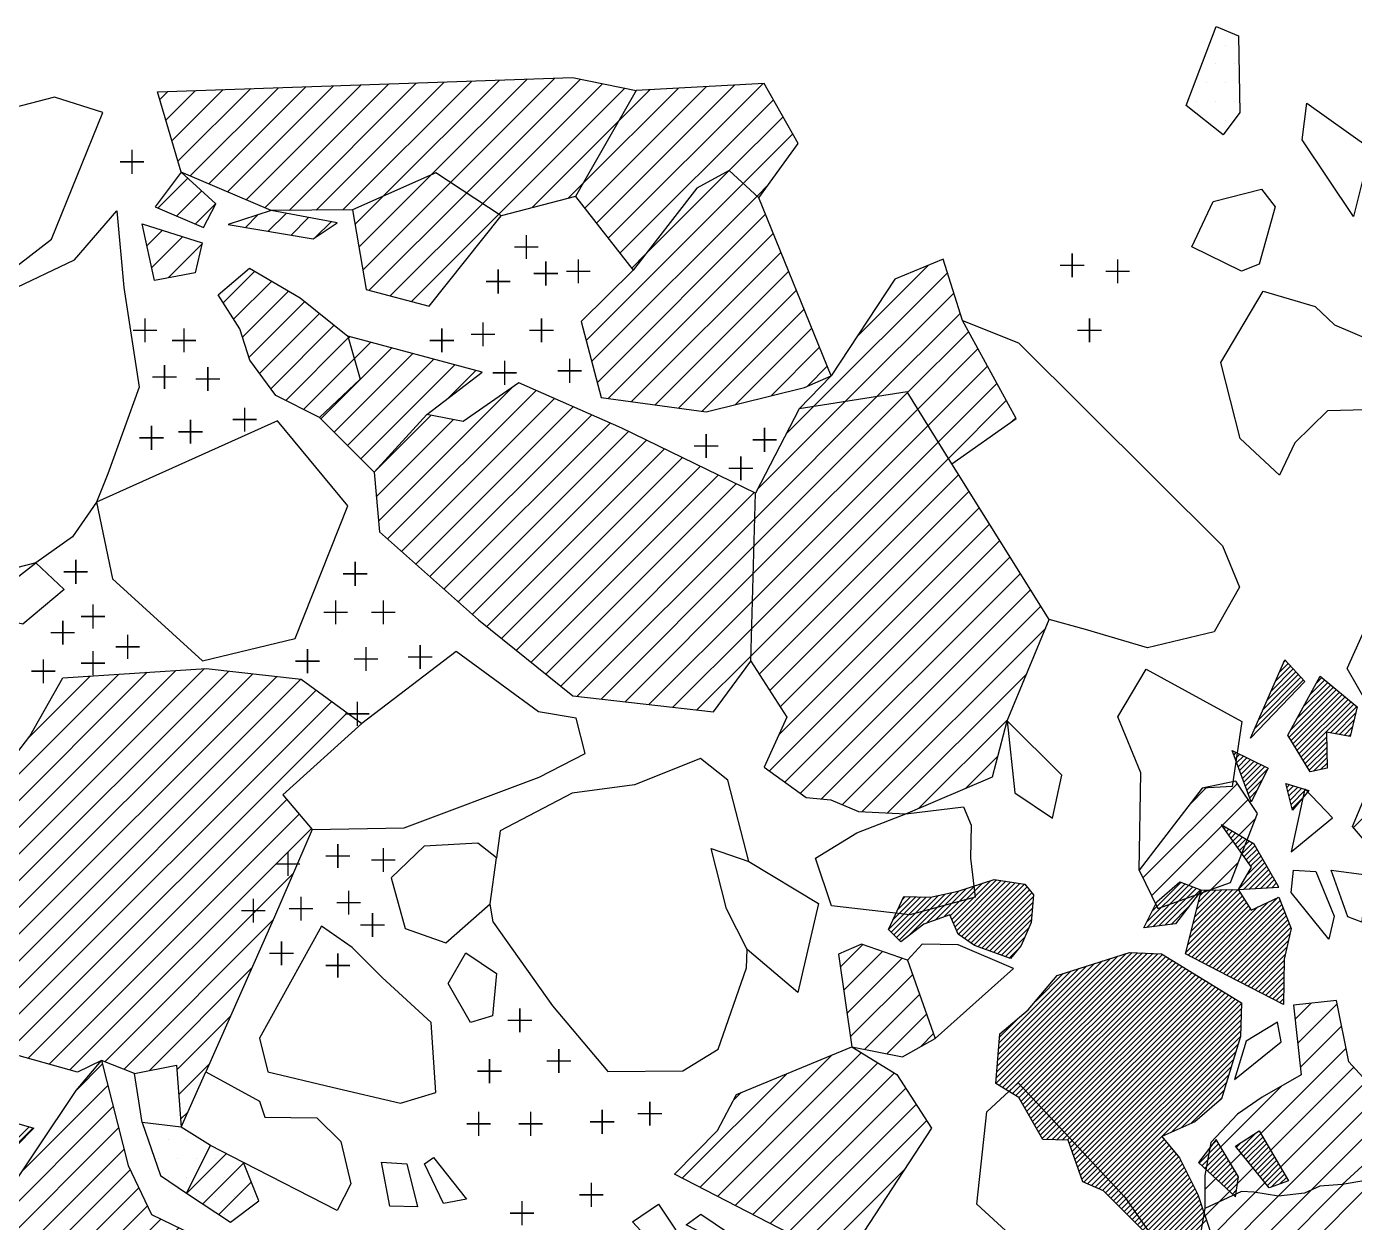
# Model space of a CAD drawing. Header units: metres. Extents: x -4.18 to -1.99, y -19.3 to -15.58.
# Drawn here: x -3.337 to -2.458, y -16.368 to -15.575 of the extents above; entities that cross this region are included whole.
import ezdxf

# ---------------------------------------------------------------- set-up
doc = ezdxf.new("R2010")
doc.units = ezdxf.units.M
doc.header["$LTSCALE"] = 25
doc.header["$MEASUREMENT"] = 0
doc.layers.get('0').update_dxf_attribs({"linetype": 'CONTINUOUS'})
for name, color, linetype in [('FEUER', 1, 'CONTINUOUS'), ('KNOCHEN', 2, 'CONTINUOUS'), ('KNOCHENSCHRAFF', 2, 'CONTINUOUS'), ('STEINE', 4, 'CONTINUOUS'), ('STEINESCHRAFF', 4, 'CONTINUOUS')]:
    doc.layers.add(name, color=color, linetype=linetype)

# ---------------------------------------------------------------- blocks, each defined once
blk = doc.blocks.new('*X1')
at = {"color": 0}
for p, q in [((-250.473, -1599.633), (-250.373, -1599.532)), ((-251.864, -1602.791), (-249.521, -1600.448)), ((-251.585, -1602.159), (-249.691, -1600.265)), ((-251.307, -1601.528), (-249.862, -1600.082)), ((-251.029, -1600.896), (-250.032, -1599.899)), ((-250.751, -1600.264), (-250.202, -1599.716)), ((-252.42, -1604.054), (-249.18, -1600.815)), ((-252.142, -1603.423), (-249.351, -1600.632)), ((-250.016, -1604.125), (-247.185, -1601.295)), ((-249.593, -1603.349), (-247.378, -1601.134)), ((-249.171, -1602.573), (-247.571, -1600.974)), ((-248.748, -1601.797), (-247.764, -1600.813)), ((-248.325, -1601.021), (-247.957, -1600.653)), ((-250.13, -1604.593), (-246.993, -1601.456)), ((-249.997, -1604.813), (-246.8, -1601.616)), ((-249.863, -1605.033), (-246.607, -1601.777)), ((-249.73, -1605.254), (-246.414, -1601.937)), ((-249.597, -1605.474), (-246.221, -1602.098)), ((-249.463, -1605.694), (-246.028, -1602.258)), ((-249.33, -1605.914), (-245.835, -1602.419)), ((-247.382, -1604.32), (-245.642, -1602.58)), ((-247.085, -1604.377), (-245.733, -1603.024)), ((-246.789, -1604.434), (-245.839, -1603.484)), ((-246.493, -1604.491), (-245.944, -1603.943)), ((-249.197, -1606.135), (-247.656, -1604.594)), ((-246.196, -1604.548), (-246.05, -1604.402)), ((-253.897, -1605.531), (-253.874, -1605.508)), ((-253.8, -1605.788), (-253.636, -1605.624)), ((-253.704, -1606.046), (-253.399, -1605.74)), ((-249.063, -1606.355), (-247.649, -1604.94)), ((-248.93, -1606.575), (-247.641, -1605.286)), ((-248.797, -1606.795), (-247.633, -1605.632)), ((-253.608, -1606.303), (-253.161, -1605.856)), ((-253.512, -1606.56), (-252.924, -1605.972)), ((-253.415, -1606.818), (-252.686, -1606.088)), ((-253.319, -1607.075), (-252.449, -1606.204)), ((-253.223, -1607.332), (-252.211, -1606.32)), ((-253.127, -1607.59), (-251.973, -1606.436)), ((-253.03, -1607.847), (-251.736, -1606.552)), ((-248.505, -1606.857), (-247.626, -1605.978)), ((-248.047, -1606.753), (-247.618, -1606.324)), ((-245.87, -1610.586), (-241.481, -1606.197)), ((-252.934, -1608.104), (-251.56, -1606.73)), ((-252.838, -1608.362), (-251.912, -1607.436)), ((-252.742, -1608.619), (-252.264, -1608.142)), ((-250.287, -1607.932), (-250.102, -1607.747)), ((-250.214, -1608.213), (-249.83, -1607.828)), ((-250.142, -1608.494), (-249.558, -1607.91)), ((-250.069, -1608.775), (-249.286, -1607.991)), ((-249.997, -1609.056), (-249.013, -1608.073)), ((-252.645, -1608.876), (-252.617, -1608.847)), ((-249.924, -1609.337), (-249.305, -1608.718)), ((-254.587, -1610.464), (-254.57, -1610.447)), ((-254.44, -1610.671), (-254.346, -1610.577)), ((-254.293, -1610.878), (-254.123, -1610.707)), ((-254.147, -1611.085), (-253.899, -1610.837)), ((-254, -1611.291), (-253.675, -1610.967)), ((-253.853, -1611.498), (-253.452, -1611.097)), ((-253.706, -1611.705), (-253.228, -1611.226)), ((-253.559, -1611.911), (-253.004, -1611.356)), ((-253.413, -1612.118), (-252.78, -1611.486)), ((-253.266, -1612.325), (-252.557, -1611.616)), ((-253.119, -1612.532), (-252.376, -1611.789)), ((-252.991, -1613.818), (-251.861, -1612.688)), ((-252.972, -1612.738), (-252.247, -1612.013)), ((-252.825, -1612.945), (-252.118, -1612.238)), ((-252.678, -1613.152), (-251.99, -1612.463)), ((-253.489, -1614.67), (-251.732, -1612.913)), ((-253.13, -1614.665), (-251.604, -1613.138)), ((-252.755, -1614.643), (-251.475, -1613.363)), ((-252.38, -1614.622), (-251.346, -1613.587)), ((-273.023, -1616.526), (-270.948, -1614.451)), ((-272.577, -1616.433), (-270.428, -1614.284)), ((-272.469, -1616.679), (-269.908, -1614.118)), ((-272.36, -1616.924), (-269.498, -1614.061)), ((-272.252, -1617.169), (-269.19, -1614.107)), ((-272.144, -1617.415), (-268.882, -1614.153)), ((-272.03, -1617.655), (-268.575, -1614.199)), ((-271.824, -1617.802), (-268.267, -1614.245)), ((-271.618, -1617.949), (-267.959, -1614.291)), ((-271.411, -1618.096), (-267.652, -1614.337)), ((-271.205, -1618.243), (-267.482, -1614.521)), ((-259.563, -1617.209), (-256.768, -1614.413)), ((-259.554, -1616.845), (-257.022, -1614.313)), ((-259.201, -1616.139), (-257.276, -1614.214)), ((-259.16, -1617.159), (-256.514, -1614.512)), ((-252.005, -1614.6), (-251.217, -1613.812)), ((-251.63, -1614.579), (-251.089, -1614.037)), ((-251.255, -1614.557), (-250.96, -1614.262)), ((-250.88, -1614.535), (-250.831, -1614.487)), ((-276.661, -1617.335), (-274.517, -1615.191)), ((-276.491, -1617.519), (-274.173, -1615.201)), ((-276.354, -1616.675), (-274.861, -1615.182)), ((-276.314, -1617.696), (-273.815, -1615.196)), ((-276.137, -1617.873), (-273.36, -1615.095)), ((-276.048, -1616.015), (-275.205, -1615.172)), ((-275.961, -1618.049), (-272.905, -1614.993)), ((-275.742, -1615.356), (-275.549, -1615.163)), ((-275.264, -1617.707), (-272.45, -1614.892)), ((-274.118, -1616.913), (-271.988, -1614.784)), ((-273.57, -1616.72), (-271.468, -1614.617)), ((-270.999, -1618.391), (-267.327, -1614.719)), ((-270.745, -1618.491), (-267.171, -1614.916)), ((-270.485, -1618.584), (-267.074, -1615.173)), ((-258.757, -1617.11), (-256.26, -1614.612)), ((-258.354, -1617.06), (-256.006, -1614.712)), ((-256.978, -1618.866), (-253.228, -1615.115)), ((-256.859, -1618.393), (-253.364, -1614.899)), ((-256.813, -1619.054), (-253.091, -1615.332)), ((-256.74, -1617.92), (-253.505, -1614.686)), ((-256.621, -1617.448), (-253.867, -1614.694)), ((-256.501, -1616.975), (-254.228, -1614.701)), ((-256.382, -1616.502), (-254.589, -1614.709)), ((-256.263, -1616.029), (-254.951, -1614.717)), ((-256.144, -1615.557), (-255.312, -1614.725)), ((-256.025, -1615.084), (-255.673, -1614.733)), ((-255.414, -1619.777), (-250.851, -1615.213)), ((-255.181, -1619.897), (-250.713, -1615.429)), ((-270.226, -1618.678), (-267.106, -1615.559)), ((-269.966, -1618.772), (-267.138, -1615.944)), ((-257.951, -1617.011), (-256.809, -1615.869)), ((-256.58, -1619.174), (-252.954, -1615.549)), ((-256.346, -1619.295), (-252.817, -1615.766)), ((-256.113, -1619.415), (-252.681, -1615.983)), ((-255.88, -1619.536), (-252.193, -1615.848)), ((-255.647, -1619.656), (-251.522, -1615.531)), ((-254.948, -1620.018), (-250.613, -1615.683)), ((-254.715, -1620.138), (-250.514, -1615.937)), ((-254.482, -1620.259), (-250.414, -1616.191)), ((-269.706, -1618.866), (-267.17, -1616.33)), ((-269.446, -1618.959), (-267.202, -1616.715)), ((-254.249, -1620.379), (-250.315, -1616.445)), ((-254.015, -1620.499), (-250.216, -1616.699)), ((-253.782, -1620.619), (-250.116, -1616.954)), ((-269.186, -1619.053), (-267.369, -1617.236)), ((-268.927, -1619.147), (-267.638, -1617.858)), ((-253.548, -1620.739), (-250.017, -1617.208)), ((-253.314, -1620.859), (-250.066, -1617.611)), ((-253.081, -1620.979), (-250.168, -1618.067)), ((-269.544, -1627.542), (-260.929, -1618.928)), ((-269.329, -1627.681), (-260.515, -1618.867)), ((-269.108, -1627.814), (-260.177, -1618.883)), ((-268.887, -1627.946), (-259.839, -1618.898)), ((-268.667, -1619.241), (-268.073, -1618.647)), ((-268.666, -1628.079), (-259.501, -1618.914)), ((-268.445, -1628.211), (-259.164, -1618.93)), ((-268.224, -1628.344), (-258.826, -1618.946)), ((-252.847, -1621.098), (-250.271, -1618.522)), ((-269.515, -1627.16), (-261.449, -1619.094)), ((-269.485, -1626.777), (-261.969, -1619.26)), ((-269.456, -1626.394), (-262.489, -1619.427)), ((-269.427, -1626.011), (-263.009, -1619.593)), ((-269.398, -1625.629), (-263.529, -1619.759)), ((-268.01, -1628.483), (-258.519, -1618.993)), ((-267.882, -1628.709), (-258.3, -1619.127)), ((-267.755, -1628.935), (-258.081, -1619.262)), ((-267.627, -1629.161), (-257.862, -1619.396)), ((-267.499, -1629.387), (-257.643, -1619.531)), ((-267.372, -1629.613), (-257.424, -1619.665)), ((-267.244, -1629.839), (-257.205, -1619.8)), ((-252.613, -1621.218), (-250.373, -1618.978)), ((-252.379, -1621.338), (-250.448, -1619.407)), ((-252.146, -1621.458), (-250.454, -1619.766)), ((-269.369, -1625.246), (-264.048, -1619.926)), ((-269.34, -1624.863), (-264.568, -1620.092)), ((-267.117, -1630.065), (-256.986, -1619.934)), ((-266.989, -1630.291), (-256.767, -1620.069)), ((-266.936, -1622.106), (-265.088, -1620.258)), ((-266.861, -1630.517), (-256.548, -1620.204)), ((-266.734, -1630.743), (-256.329, -1620.338)), ((-266.606, -1630.969), (-256.11, -1620.473)), ((-266.479, -1631.195), (-255.891, -1620.607)), ((-251.912, -1621.578), (-250.46, -1620.126)), ((-251.678, -1621.698), (-250.466, -1620.485)), ((-266.197, -1631.267), (-255.672, -1620.742)), ((-265.853, -1631.277), (-255.453, -1620.876)), ((-265.51, -1631.287), (-255.234, -1621.011)), ((-265.167, -1631.297), (-255.015, -1621.145)), ((-264.823, -1631.307), (-254.796, -1621.28)), ((-264.689, -1631.526), (-254.577, -1621.414)), ((-264.597, -1631.788), (-254.358, -1621.549)), ((-251.445, -1621.818), (-250.471, -1620.844)), ((-251.211, -1621.938), (-250.477, -1621.204)), ((-250.977, -1622.057), (-250.483, -1621.563)), ((-264.504, -1632.049), (-254.139, -1621.684)), ((-264.412, -1632.31), (-253.92, -1621.818)), ((-264.32, -1632.572), (-253.701, -1621.953)), ((-264.228, -1632.833), (-253.482, -1622.087)), ((-264.136, -1633.094), (-253.291, -1622.249)), ((-250.744, -1622.177), (-250.489, -1621.922)), ((-250.51, -1622.297), (-250.495, -1622.282)), ((-269.31, -1624.481), (-267.967, -1623.138)), ((-264.044, -1633.356), (-253.299, -1622.611)), ((-263.951, -1633.617), (-253.306, -1622.972)), ((-263.859, -1633.879), (-253.314, -1623.334)), ((-263.715, -1634.088), (-253.322, -1623.695)), ((-263.471, -1634.197), (-253.33, -1624.057)), ((-263.226, -1634.306), (-253.338, -1624.418)), ((-262.981, -1634.414), (-253.486, -1624.92)), ((-262.736, -1634.523), (-253.643, -1625.431)), ((-262.491, -1634.632), (-253.801, -1625.941)), ((-258.547, -1631.041), (-253.958, -1626.452)), ((-257.912, -1630.76), (-254.115, -1626.963)), ((-257.278, -1630.479), (-254.272, -1627.474)), ((-256.643, -1630.198), (-254.429, -1627.984)), ((-254.91, -1628.819), (-254.587, -1628.495)), ((-335.47, -1632.657), (-333.298, -1630.485)), ((-335.401, -1632.235), (-333.573, -1630.407)), ((-262.296, -1634.79), (-258.562, -1631.056)), ((-262.119, -1634.967), (-258.402, -1631.25)), ((-253.47, -1631.975), (-252.313, -1630.818)), ((-253.311, -1632.17), (-252.01, -1630.868)), ((-253.152, -1632.364), (-251.879, -1631.091)), ((-261.942, -1635.143), (-258.243, -1631.444)), ((-261.765, -1635.32), (-258.083, -1631.638)), ((-261.588, -1635.497), (-257.924, -1631.832)), ((-261.411, -1635.673), (-257.764, -1632.026)), ((-256.081, -1632.818), (-254.794, -1631.53)), ((-255.899, -1632.989), (-254.662, -1631.752)), ((-255.716, -1633.16), (-254.53, -1631.974)), ((-255.261, -1631.644), (-254.925, -1631.308)), ((-253.629, -1631.78), (-253.313, -1631.464)), ((-252.994, -1632.559), (-251.749, -1631.314)), ((-252.835, -1632.754), (-251.618, -1631.537)), ((-252.676, -1632.948), (-251.488, -1631.76)), ((-252.517, -1633.143), (-251.357, -1631.983)), ((-261.234, -1635.85), (-257.604, -1632.22)), ((-261.057, -1636.027), (-257.445, -1632.414)), ((-260.881, -1636.203), (-257.315, -1632.637)), ((-260.704, -1636.38), (-257.197, -1632.873)), ((-255.534, -1633.331), (-254.399, -1632.196)), ((-255.351, -1633.502), (-254.267, -1632.418)), ((-255.168, -1633.673), (-254.136, -1632.64)), ((-254.986, -1633.844), (-254.004, -1632.862)), ((-252.358, -1633.338), (-251.226, -1632.206)), ((-252.199, -1633.532), (-251.096, -1632.429)), ((-252.04, -1633.727), (-250.965, -1632.652)), ((-251.881, -1633.922), (-250.835, -1632.875)), ((-260.527, -1636.557), (-257.079, -1633.108)), ((-260.35, -1636.733), (-256.961, -1633.344)), ((-260.173, -1636.91), (-256.843, -1633.579)), ((-259.996, -1637.086), (-256.725, -1633.815)), ((-254.803, -1634.015), (-253.872, -1633.084)), ((-254.62, -1634.186), (-253.741, -1633.306)), ((-254.438, -1634.357), (-253.609, -1633.528)), ((-254.255, -1634.528), (-253.487, -1633.76)), ((-251.723, -1634.116), (-250.704, -1633.098)), ((-251.564, -1634.311), (-250.574, -1633.321)), ((-251.29, -1634.391), (-250.443, -1633.544)), ((-250.737, -1634.191), (-250.312, -1633.767)), ((-259.819, -1637.263), (-256.606, -1634.051)), ((-259.642, -1637.44), (-256.488, -1634.286)), ((-259.465, -1637.616), (-256.37, -1634.522)), ((-259.288, -1637.793), (-256.252, -1634.757)), ((-254.073, -1634.699), (-253.551, -1634.177)), ((-253.89, -1634.87), (-253.615, -1634.595)), ((-259.111, -1637.97), (-256.145, -1635.003)), ((-258.935, -1638.146), (-256.056, -1635.268)), ((-258.758, -1638.323), (-255.968, -1635.533)), ((-253.707, -1635.041), (-253.679, -1635.012)), ((-258.581, -1638.5), (-255.879, -1635.798)), ((-258.404, -1638.676), (-255.791, -1636.063)), ((-258.227, -1638.853), (-255.702, -1636.328)), ((-258.05, -1639.03), (-255.614, -1636.593))]:
    blk.add_line(p, q, dxfattribs=at)
blk = doc.blocks.new('*X7')
at = {"color": 0}
for p, q in [((-346.115, -1595.927), (-346.054, -1595.865)), ((-347.289, -1598.868), (-344.693, -1596.272)), ((-346.586, -1599.933), (-343.333, -1596.679)), ((-350.166, -1607.048), (-340.611, -1597.494)), ((-344.836, -1599.951), (-341.972, -1597.086)), ((-344.273, -1604.691), (-338.561, -1598.978)), ((-346.366, -1608.551), (-338.031, -1600.216)), ((-343.8, -1602.45), (-341.734, -1600.384)), ((-341.758, -1618.085), (-323.857, -1600.184)), ((-341.284, -1615.844), (-325.747, -1600.307)), ((-340.864, -1618.959), (-321.966, -1600.062)), ((-339.603, -1619.466), (-320.358, -1600.221)), ((-338.738, -1611.53), (-327.638, -1600.43)), ((-338.342, -1619.973), (-318.768, -1600.399)), ((-337.326, -1620.725), (-317.179, -1600.578)), ((-336.425, -1621.592), (-315.589, -1600.756)), ((-333.6, -1604.624), (-329.528, -1600.553)), ((-345.279, -1609.232), (-337.501, -1601.454)), ((-335.525, -1622.459), (-314.554, -1601.488)), ((-335.07, -1623.772), (-313.534, -1602.236)), ((-344.192, -1609.913), (-336.971, -1602.692)), ((-334.945, -1625.415), (-312.514, -1602.984)), ((-343.105, -1610.594), (-337.014, -1604.503)), ((-350.581, -1605.695), (-350.347, -1605.461)), ((-349.311, -1607.961), (-347.781, -1606.431)), ((-341.566, -1610.822), (-337.257, -1606.514)), ((-347.576, -1607.993), (-347.332, -1607.749)), ((-333.641, -1625.878), (-316.502, -1608.739)), ((-332.256, -1626.262), (-315.692, -1609.697)), ((-350.823, -1611.241), (-349.925, -1610.343)), ((-330.872, -1626.645), (-314.882, -1610.655)), ((-350.846, -1613.032), (-348.952, -1611.137)), ((-350.893, -1616.614), (-347.005, -1612.726)), ((-350.869, -1614.823), (-347.978, -1611.932)), ((-328.569, -1626.11), (-316.068, -1613.609)), ((-350.916, -1618.405), (-346.235, -1613.724)), ((-327.301, -1626.61), (-317.401, -1616.709)), ((-350.94, -1620.196), (-349.987, -1619.244)), ((-325.609, -1626.685), (-318.816, -1619.893)), ((-323.786, -1626.631), (-320.231, -1623.076)), ((-330.463, -1628.004), (-328.726, -1626.267)), ((-323.663, -1628.275), (-321.647, -1626.259)), ((-334.016, -1633.325), (-328.366, -1627.674)), ((-336.836, -1637.912), (-328.005, -1629.081)), ((-323.54, -1629.92), (-323.057, -1629.436)), ((-337.964, -1640.808), (-327.644, -1630.489)), ((-337.942, -1642.554), (-327.284, -1631.896)), ((-323.132, -1634.815), (-320.513, -1632.196)), ((-322.071, -1635.522), (-319.366, -1632.817)), ((-337.905, -1644.285), (-326.876, -1633.256)), ((-337.001, -1645.148), (-326.312, -1634.459)), ((-321.009, -1636.228), (-318.86, -1634.079)), ((-336.097, -1646.012), (-325.747, -1635.662)), ((-335.192, -1646.876), (-324.851, -1636.534)), ((-334.288, -1647.739), (-323.657, -1637.108)), ((-333.384, -1648.603), (-322.463, -1637.682)), ((-332.696, -1649.682), (-321.268, -1638.254)), ((-332.048, -1650.802), (-320.055, -1638.809)), ((-331.4, -1651.922), (-318.842, -1639.364)), ((-330.752, -1653.041), (-317.673, -1639.962)), ((-329.77, -1653.827), (-317.188, -1641.246)), ((-328.683, -1654.508), (-316.703, -1642.529)), ((-327.596, -1655.189), (-316.324, -1643.917)), ((-326.509, -1655.87), (-316.159, -1645.52)), ((-325.342, -1656.47), (-318.272, -1649.401)), ((-324.033, -1656.929), (-321.044, -1653.94))]:
    blk.add_line(p, q, dxfattribs=at)
blk = doc.blocks.new('*X8')
at = {"color": 0}
for p, q in [((-324.522, -1563.726), (-322.558, -1561.762)), ((-324.118, -1565.09), (-320.728, -1561.7)), ((-323.714, -1566.454), (-318.898, -1561.638)), ((-322.921, -1567.428), (-317.068, -1561.576)), ((-321.681, -1567.957), (-315.238, -1561.513)), ((-320.442, -1568.485), (-313.407, -1561.451)), ((-319.203, -1569.014), (-311.577, -1561.389)), ((-317.963, -1569.542), (-309.747, -1561.326)), ((-316.359, -1569.706), (-307.917, -1561.264)), ((-314.573, -1569.687), (-306.087, -1561.202)), ((-312.787, -1569.669), (-304.257, -1561.14)), ((-310.102, -1568.752), (-302.427, -1561.077)), ((-306.938, -1567.356), (-300.597, -1561.015)), ((-305.667, -1567.853), (-298.767, -1560.953)), ((-304.601, -1568.554), (-297.066, -1561.02)), ((-303.535, -1569.256), (-295.598, -1561.319)), ((-302.468, -1569.957), (-294.13, -1561.619)), ((-296.873, -1567.897), (-290.597, -1561.621)), ((-296.773, -1569.565), (-288.727, -1561.519)), ((-295.997, -1570.557), (-286.857, -1561.417)), ((-295.221, -1571.549), (-284.987, -1561.315)), ((-294.515, -1563.772), (-292.467, -1561.724)), ((-324.926, -1562.362), (-324.388, -1561.825)), ((-294.445, -1572.541), (-284.284, -1562.379)), ((-287.205, -1567.068), (-283.646, -1563.509)), ((-300.281, -1569.537), (-294.515, -1563.772)), ((-286.285, -1567.916), (-283.007, -1564.638)), ((-292.771, -1572.634), (-287.205, -1567.068)), ((-325.04, -1569.548), (-323.067, -1567.575)), ((-311.734, -1572.152), (-306.938, -1567.356)), ((-311.472, -1573.658), (-305.667, -1567.853)), ((-297.897, -1568.921), (-296.873, -1567.897)), ((-296.69, -1578.321), (-286.285, -1567.916)), ((-323.802, -1570.078), (-322.141, -1568.417)), ((-311.996, -1570.646), (-310.102, -1568.752)), ((-311.047, -1575), (-304.601, -1568.554)), ((-296.321, -1579.72), (-285.365, -1568.764)), ((-285.365, -1568.764), (-284.622, -1568.021)), ((-322.564, -1570.607), (-321.216, -1569.259)), ((-309.652, -1575.373), (-303.535, -1569.256)), ((-326.086, -1570.594), (-326.082, -1570.59)), ((-319.251, -1570.83), (-318.418, -1569.997)), ((-317.74, -1571.087), (-316.556, -1569.902)), ((-316.23, -1571.344), (-315.064, -1570.179)), ((-314.623, -1571.505), (-313.573, -1570.455)), ((-308.257, -1575.746), (-302.468, -1569.957)), ((-295.953, -1581.119), (-284.798, -1569.965)), ((-325.771, -1572.047), (-324.742, -1571.018)), ((-325.456, -1573.499), (-323.403, -1571.446)), ((-295.229, -1582.163), (-284.287, -1571.222)), ((-324.364, -1574.175), (-322.147, -1571.958)), ((-293.675, -1582.377), (-283.777, -1572.479)), ((-293.669, -1573.532), (-292.771, -1572.634)), ((-320.719, -1575.834), (-318.622, -1573.736)), ((-292.121, -1582.591), (-283.266, -1573.736)), ((-281.623, -1582.7), (-272.759, -1573.836)), ((-278.72, -1578.029), (-274.04, -1573.349)), ((-320.031, -1576.914), (-317.51, -1574.392)), ((-319.452, -1578.102), (-316.398, -1575.048)), ((-319.026, -1579.443), (-315.325, -1575.743)), ((-290.568, -1582.806), (-282.756, -1574.994)), ((-279.527, -1582.371), (-272.337, -1575.182)), ((-318.318, -1580.504), (-314.346, -1576.532)), ((-289.014, -1583.02), (-282.245, -1576.251)), ((-277.43, -1582.042), (-271.916, -1576.528)), ((-317.566, -1581.519), (-313.367, -1577.32)), ((-286.801, -1582.574), (-281.735, -1577.508)), ((-316.577, -1582.298), (-312.434, -1578.155)), ((-312.434, -1578.155), (-312.355, -1578.076)), ((-312.04, -1579.529), (-310.961, -1578.449)), ((-275.394, -1581.774), (-271.361, -1577.741)), ((-314.259, -1583.516), (-309.566, -1578.823)), ((-313.374, -1584.399), (-308.172, -1579.196)), ((-284.441, -1581.982), (-281.224, -1578.765)), ((-274.719, -1582.866), (-270.736, -1578.883)), ((-315.405, -1582.894), (-312.04, -1579.529)), ((-312.49, -1585.282), (-306.777, -1579.569)), ((-311.605, -1586.165), (-305.383, -1579.943)), ((-282.035, -1581.343), (-280.714, -1580.023)), ((-274.043, -1583.959), (-270.11, -1580.025)), ((-305.822, -1582.149), (-303.988, -1580.316)), ((-310.435, -1590.299), (-301.584, -1581.447)), ((-309.842, -1591.473), (-300.003, -1581.634)), ((-285.571, -1591.951), (-275.394, -1581.774)), ((-273.368, -1585.051), (-269.484, -1581.167)), ((-308.907, -1592.305), (-298.774, -1582.173)), ((-307.971, -1593.138), (-297.546, -1582.713)), ((-285.619, -1593.767), (-274.719, -1582.866)), ((-285.523, -1590.135), (-277.43, -1582.042)), ((-285.349, -1588.193), (-279.527, -1582.371)), ((-283.455, -1584.531), (-281.623, -1582.7)), ((-272.693, -1586.144), (-268.859, -1582.309)), ((-310.729, -1587.057), (-306.95, -1583.278)), ((-310.582, -1588.678), (-305.466, -1583.561)), ((-307.036, -1593.97), (-296.318, -1583.253)), ((-268.461, -1583.679), (-268.233, -1583.451)), ((-306.101, -1594.803), (-295.09, -1583.792)), ((-305.166, -1595.635), (-293.877, -1584.347)), ((-285.668, -1595.583), (-274.043, -1583.959)), ((-304.23, -1596.468), (-292.688, -1584.926)), ((-303.27, -1597.276), (-291.5, -1585.505)), ((-285.716, -1597.399), (-273.368, -1585.051)), ((-302.29, -1598.063), (-290.312, -1586.085)), ((-285.764, -1599.215), (-272.693, -1586.144)), ((-301.31, -1598.851), (-289.123, -1586.664)), ((-300.33, -1599.639), (-287.935, -1587.244)), ((-285.216, -1600.434), (-272.014, -1587.232)), ((-299.35, -1600.426), (-286.747, -1587.823)), ((-298.37, -1601.214), (-285.558, -1588.402)), ((-284.523, -1601.509), (-271.333, -1588.319)), ((-283.83, -1602.584), (-270.652, -1589.406)), ((-297.284, -1601.896), (-285.523, -1590.135)), ((-283.92, -1604.442), (-269.971, -1590.492)), ((-284.549, -1606.839), (-269.29, -1591.579)), ((-295.697, -1602.077), (-285.571, -1591.951)), ((-283.525, -1607.582), (-268.609, -1592.666)), ((-294.11, -1602.258), (-285.619, -1593.767)), ((-282.501, -1608.326), (-267.927, -1593.753)), ((-281.11, -1608.703), (-267.246, -1594.839)), ((-292.523, -1602.439), (-285.668, -1595.583)), ((-279.719, -1609.079), (-266.565, -1595.926)), ((-290.936, -1602.62), (-285.716, -1597.399)), ((-278.406, -1609.534), (-266.246, -1597.374)), ((-289.35, -1602.8), (-285.764, -1599.215)), ((-276.718, -1609.615), (-267.504, -1600.4)), ((-274.642, -1609.306), (-268.762, -1603.426)), ((-271.564, -1607.996), (-269.401, -1605.833)), ((-259.813, -1613.922), (-253.559, -1607.668)), ((-256.715, -1609.057), (-255.625, -1607.967)), ((-259.239, -1615.116), (-252.851, -1608.728)), ((-258.025, -1615.67), (-252.373, -1610.018)), ((-255.269, -1614.681), (-253.494, -1612.907)), ((-279.848, -1619.815), (-278.37, -1618.338)), ((-279.629, -1621.364), (-277.06, -1618.795)), ((-279.41, -1622.913), (-275.75, -1619.253)), ((-279.191, -1624.462), (-275.057, -1620.328)), ((-278.249, -1625.288), (-274.595, -1621.634)), ((-249.731, -1623.286), (-248.675, -1622.23)), ((-249.555, -1624.878), (-246.945, -1622.268)), ((-276.771, -1625.578), (-274.133, -1622.939)), ((-249.379, -1626.47), (-246.65, -1623.74)), ((-274.521, -1625.095), (-273.671, -1624.245)), ((-289.155, -1634.426), (-280.382, -1625.653)), ((-287.988, -1635.027), (-278.467, -1625.506)), ((-255.719, -1634.577), (-246.354, -1625.212)), ((-286.821, -1635.627), (-277.369, -1626.175)), ((-285.654, -1636.228), (-276.27, -1626.844)), ((-254.756, -1635.382), (-245.845, -1626.471)), ((-290.322, -1633.825), (-283.4, -1626.903)), ((-255.531, -1632.622), (-250.636, -1627.726)), ((-252.375, -1634.769), (-245, -1627.394)), ((-286.916, -1628.651), (-286.418, -1628.153)), ((-284.487, -1636.829), (-275.514, -1627.856)), ((-250.845, -1635.007), (-244.3, -1628.462)), ((-283.32, -1637.43), (-274.822, -1628.931)), ((-282.153, -1638.031), (-274.13, -1630.007)), ((-248.676, -1634.605), (-243.769, -1629.698)), ((-280.953, -1638.598), (-275.608, -1633.253)), ((-253.309, -1642.774), (-244.406, -1633.87)), ((-257.596, -1643.525), (-248.676, -1634.605)), ((-256.614, -1644.312), (-246.529, -1634.226)), ((-256.186, -1638.579), (-252.375, -1634.769)), ((-256.746, -1640.907), (-250.845, -1635.007)), ((-255.824, -1636.45), (-254.756, -1635.382))]:
    blk.add_line(p, q, dxfattribs=at)
blk = doc.blocks.new('LB')
at = {"layer": 'FEUER', "const_width": 0.1}
for points in [[(0, 0), (0, -1.6)], [(-0.8, -0.8), (0.8, -0.8)]]:
    blk.add_lwpolyline(points, dxfattribs=at)
blk = doc.blocks.new('*X10')
at = {"color": 0}
for p, q in [((-254.375, -1558.75), (-254.375, -1558.75)), ((-255, -1560), (-255, -1560)), ((-253.75, -1560), (-253.75, -1560)), ((-255.625, -1561.25), (-255.625, -1561.25)), ((-254.375, -1561.25), (-254.375, -1561.25)), ((-256.25, -1562.5), (-256.25, -1562.5)), ((-255, -1562.5), (-255, -1562.5)), ((-253.75, -1562.5), (-253.75, -1562.5)), ((-255.625, -1563.75), (-255.625, -1563.75)), ((-254.375, -1563.75), (-254.375, -1563.75)), ((-238.125, -1573.75), (-238.125, -1573.75)), ((-236.875, -1573.75), (-236.875, -1573.75)), ((-235.625, -1573.75), (-235.625, -1573.75)), ((-240, -1575), (-240, -1575)), ((-238.75, -1575), (-238.75, -1575)), ((-237.5, -1575), (-237.5, -1575)), ((-236.25, -1575), (-236.25, -1575)), ((-235, -1575), (-235, -1575)), ((-233.75, -1575), (-233.75, -1575)), ((-240.625, -1576.25), (-240.625, -1576.25)), ((-239.375, -1576.25), (-239.375, -1576.25)), ((-238.125, -1576.25), (-238.125, -1576.25)), ((-236.875, -1576.25), (-236.875, -1576.25)), ((-235.625, -1576.25), (-235.625, -1576.25)), ((-234.375, -1576.25), (-234.375, -1576.25)), ((-233.125, -1576.25), (-233.125, -1576.25)), ((-241.25, -1577.5), (-241.25, -1577.5)), ((-240, -1577.5), (-240, -1577.5)), ((-238.75, -1577.5), (-238.75, -1577.5)), ((-237.5, -1577.5), (-237.5, -1577.5)), ((-236.25, -1577.5), (-236.25, -1577.5)), ((-235, -1577.5), (-235, -1577.5)), ((-233.75, -1577.5), (-233.75, -1577.5)), ((-232.5, -1577.5), (-232.5, -1577.5)), ((-241.875, -1578.75), (-241.875, -1578.75)), ((-240.625, -1578.75), (-240.625, -1578.75)), ((-239.375, -1578.75), (-239.375, -1578.75)), ((-238.125, -1578.75), (-238.125, -1578.75)), ((-236.875, -1578.75), (-236.875, -1578.75)), ((-235.625, -1578.75), (-235.625, -1578.75)), ((-234.375, -1578.75), (-234.375, -1578.75)), ((-233.125, -1578.75), (-233.125, -1578.75)), ((-242.5, -1580), (-242.5, -1580)), ((-241.25, -1580), (-241.25, -1580)), ((-240, -1580), (-240, -1580)), ((-238.75, -1580), (-238.75, -1580)), ((-237.5, -1580), (-237.5, -1580)), ((-236.25, -1580), (-236.25, -1580)), ((-235, -1580), (-235, -1580)), ((-233.75, -1580), (-233.75, -1580)), ((-232.5, -1580), (-232.5, -1580)), ((-206.25, -1580), (-206.25, -1580)), ((-205, -1580), (-205, -1580)), ((-243.125, -1581.25), (-243.125, -1581.25)), ((-241.875, -1581.25), (-241.875, -1581.25)), ((-240.625, -1581.25), (-240.625, -1581.25)), ((-239.375, -1581.25), (-239.375, -1581.25)), ((-238.125, -1581.25), (-238.125, -1581.25)), ((-236.875, -1581.25), (-236.875, -1581.25)), ((-235.625, -1581.25), (-235.625, -1581.25)), ((-234.375, -1581.25), (-234.375, -1581.25)), ((-233.125, -1581.25), (-233.125, -1581.25)), ((-231.875, -1581.25), (-231.875, -1581.25)), ((-205.625, -1581.25), (-205.625, -1581.25)), ((-204.375, -1581.25), (-204.375, -1581.25)), ((-242.5, -1582.5), (-242.5, -1582.5)), ((-241.25, -1582.5), (-241.25, -1582.5)), ((-240, -1582.5), (-240, -1582.5)), ((-238.75, -1582.5), (-238.75, -1582.5)), ((-237.5, -1582.5), (-237.5, -1582.5)), ((-236.25, -1582.5), (-236.25, -1582.5)), ((-235, -1582.5), (-235, -1582.5)), ((-233.75, -1582.5), (-233.75, -1582.5)), ((-232.5, -1582.5), (-232.5, -1582.5)), ((-206.25, -1582.5), (-206.25, -1582.5)), ((-205, -1582.5), (-205, -1582.5)), ((-241.875, -1583.75), (-241.875, -1583.75)), ((-240.625, -1583.75), (-240.625, -1583.75)), ((-239.375, -1583.75), (-239.375, -1583.75)), ((-238.125, -1583.75), (-238.125, -1583.75)), ((-236.875, -1583.75), (-236.875, -1583.75)), ((-235.625, -1583.75), (-235.625, -1583.75)), ((-234.375, -1583.75), (-234.375, -1583.75)), ((-233.125, -1583.75), (-233.125, -1583.75)), ((-231.875, -1583.75), (-231.875, -1583.75)), ((-240, -1585), (-240, -1585)), ((-233.125, -1586.25), (-233.125, -1586.25)), ((-231.875, -1586.25), (-231.875, -1586.25)), ((-230.625, -1586.25), (-230.625, -1586.25)), ((-229.375, -1586.25), (-229.375, -1586.25)), ((-228.125, -1586.25), (-228.125, -1586.25)), ((-226.875, -1586.25), (-226.875, -1586.25)), ((-225.625, -1586.25), (-225.625, -1586.25)), ((-233.75, -1587.5), (-233.75, -1587.5)), ((-232.5, -1587.5), (-232.5, -1587.5)), ((-231.25, -1587.5), (-231.25, -1587.5)), ((-230, -1587.5), (-230, -1587.5)), ((-228.75, -1587.5), (-228.75, -1587.5)), ((-227.5, -1587.5), (-227.5, -1587.5)), ((-226.25, -1587.5), (-226.25, -1587.5)), ((-225, -1587.5), (-225, -1587.5)), ((-223.75, -1587.5), (-223.75, -1587.5)), ((-229.375, -1588.75), (-229.375, -1588.75)), ((-228.125, -1588.75), (-228.125, -1588.75)), ((-226.875, -1588.75), (-226.875, -1588.75)), ((-225.625, -1588.75), (-225.625, -1588.75)), ((-224.375, -1588.75), (-224.375, -1588.75)), ((-228.75, -1590), (-228.75, -1590)), ((-218.125, -1591.25), (-218.125, -1591.25)), ((-216.875, -1591.25), (-216.875, -1591.25)), ((-216.25, -1592.5), (-216.25, -1592.5)), ((-242.5, -1595), (-242.5, -1595)), ((-241.25, -1595), (-241.25, -1595)), ((-216.25, -1595), (-216.25, -1595)), ((-215, -1595), (-215, -1595)), ((-244.375, -1596.25), (-244.375, -1596.25)), ((-243.125, -1596.25), (-243.125, -1596.25)), ((-241.875, -1596.25), (-241.875, -1596.25)), ((-240.625, -1596.25), (-240.625, -1596.25)), ((-245, -1597.5), (-245, -1597.5)), ((-243.75, -1597.5), (-243.75, -1597.5)), ((-242.5, -1597.5), (-242.5, -1597.5)), ((-241.25, -1597.5), (-241.25, -1597.5)), ((-240, -1597.5), (-240, -1597.5)), ((-245.625, -1598.75), (-245.625, -1598.75)), ((-244.375, -1598.75), (-244.375, -1598.75)), ((-243.125, -1598.75), (-243.125, -1598.75)), ((-241.875, -1598.75), (-241.875, -1598.75)), ((-240.625, -1598.75), (-240.625, -1598.75)), ((-239.375, -1598.75), (-239.375, -1598.75)), ((-246.25, -1600), (-246.25, -1600)), ((-245, -1600), (-245, -1600)), ((-243.75, -1600), (-243.75, -1600)), ((-242.5, -1600), (-242.5, -1600)), ((-241.25, -1600), (-241.25, -1600)), ((-240, -1600), (-240, -1600)), ((-238.75, -1600), (-238.75, -1600)), ((-244.375, -1601.25), (-244.375, -1601.25)), ((-243.125, -1601.25), (-243.125, -1601.25)), ((-241.875, -1601.25), (-241.875, -1601.25)), ((-240.625, -1601.25), (-240.625, -1601.25)), ((-239.375, -1601.25), (-239.375, -1601.25)), ((-238.125, -1601.25), (-238.125, -1601.25)), ((-243.75, -1602.5), (-243.75, -1602.5)), ((-242.5, -1602.5), (-242.5, -1602.5)), ((-241.25, -1602.5), (-241.25, -1602.5)), ((-240, -1602.5), (-240, -1602.5)), ((-238.75, -1602.5), (-238.75, -1602.5)), ((-243.125, -1603.75), (-243.125, -1603.75)), ((-241.875, -1603.75), (-241.875, -1603.75)), ((-240.625, -1603.75), (-240.625, -1603.75)), ((-201.25, -1607.5), (-201.25, -1607.5)), ((-200, -1607.5), (-200, -1607.5)), ((-205.625, -1608.75), (-205.625, -1608.75)), ((-204.375, -1608.75), (-204.375, -1608.75)), ((-203.125, -1608.75), (-203.125, -1608.75)), ((-201.875, -1608.75), (-201.875, -1608.75)), ((-200.625, -1608.75), (-200.625, -1608.75)), ((-208.75, -1610), (-208.75, -1610)), ((-207.5, -1610), (-207.5, -1610)), ((-206.25, -1610), (-206.25, -1610)), ((-205, -1610), (-205, -1610)), ((-203.75, -1610), (-203.75, -1610)), ((-208.125, -1611.25), (-208.125, -1611.25)), ((-206.875, -1611.25), (-206.875, -1611.25)), ((-205.625, -1611.25), (-205.625, -1611.25)), ((-208.75, -1612.5), (-208.75, -1612.5)), ((-207.5, -1612.5), (-207.5, -1612.5)), ((-209.375, -1613.75), (-209.375, -1613.75)), ((-208.125, -1613.75), (-208.125, -1613.75)), ((-206.875, -1613.75), (-206.875, -1613.75))]:
    blk.add_line(p, q, dxfattribs=at)
blk = doc.blocks.new('*X11')
at = {"color": 0}
for p, q in [((-325.625, -1631.25), (-325.625, -1631.25)), ((-324.375, -1631.25), (-324.375, -1631.25)), ((-323.125, -1631.25), (-323.125, -1631.25)), ((-325, -1632.5), (-325, -1632.5)), ((-323.75, -1632.5), (-323.75, -1632.5)), ((-322.5, -1632.5), (-322.5, -1632.5)), ((-321.25, -1632.5), (-321.25, -1632.5)), ((-320, -1632.5), (-320, -1632.5)), ((-324.375, -1633.75), (-324.375, -1633.75)), ((-323.125, -1633.75), (-323.125, -1633.75)), ((-321.875, -1633.75), (-321.875, -1633.75)), ((-320.625, -1633.75), (-320.625, -1633.75)), ((-319.375, -1633.75), (-319.375, -1633.75)), ((-322.5, -1635), (-322.5, -1635)), ((-321.25, -1635), (-321.25, -1635)), ((-320, -1635), (-320, -1635)), ((-318.75, -1635), (-318.75, -1635)), ((-320.625, -1636.25), (-320.625, -1636.25))]:
    blk.add_line(p, q, dxfattribs=at)

msp = doc.modelspace()

# ---------------------------------------------------------------- linework, layer by layer
at = {"layer": 'KNOCHEN'}
for points in [[(-2.52693, -16.04676), (-2.50411, -15.99491), (-2.49089, -16.00913), (-2.52693, -16.04676)], [(-2.48728, -16.06908), (-2.50204, -16.04471), (-2.48073, -16.00557), (-2.45632, -16.02587), (-2.46088, -16.04569), (-2.47664, -16.04265), (-2.47611, -16.06653), (-2.48728, -16.06908)], [(-2.45931, -16.10514), (-2.43548, -16.04821), (-2.41413, -16.06242), (-2.44762, -16.11885), (-2.45931, -16.10514)], [(-2.52639, -16.08893), (-2.53912, -16.0549), (-2.51523, -16.06656), (-2.52639, -16.08893)], [(-2.49895, -16.0945), (-2.50354, -16.07672), (-2.48829, -16.08128), (-2.49895, -16.0945)], [(-2.52434, -16.11687), (-2.5462, -16.10419), (-2.52636, -16.13212), (-2.53499, -16.14686), (-2.50806, -16.14531), (-2.52434, -16.11687)], [(-2.72601, -16.16377), (-2.74329, -16.16988), (-2.75852, -16.18158), (-2.76665, -16.17345), (-2.75651, -16.1516), (-2.73873, -16.15209), (-2.72044, -16.14801), (-2.69656, -16.14038), (-2.67624, -16.14341), (-2.67064, -16.15052), (-2.67215, -16.16881), (-2.67875, -16.18406), (-2.68585, -16.1927), (-2.70974, -16.18408), (-2.72042, -16.17647), (-2.72601, -16.16377), (-2.72601, -16.16377)], [(-2.59746, -16.17231), (-2.58884, -16.15503), (-2.5736, -16.14181), (-2.5736, -16.14181), (-2.55937, -16.14738), (-2.57663, -16.16975), (-2.59746, -16.17231)], [(-2.57001, -16.18956), (-2.55937, -16.14738), (-2.53499, -16.14686), (-2.52634, -16.16057), (-2.50805, -16.15192), (-2.49991, -16.17274), (-2.50447, -16.19307), (-2.50495, -16.22305), (-2.54155, -16.20428), (-2.57001, -16.18956)], [(-2.5729, -16.39788), (-2.59222, -16.37859), (-2.62426, -16.3466), (-2.63798, -16.34052), (-2.64766, -16.31309), (-2.66442, -16.31259), (-2.68019, -16.28466), (-2.69544, -16.27553), (-2.69293, -16.2425), (-2.67414, -16.22673), (-2.65485, -16.20385), (-2.6071, -16.18858), (-2.58576, -16.18958), (-2.5329, -16.22205), (-2.53339, -16.24441), (-2.54606, -16.28557), (-2.56383, -16.30083), (-2.58567, -16.3105), (-2.57397, -16.32472), (-2.56176, -16.3491), (-2.55412, -16.37196), (-2.55207, -16.39329), (-2.5729, -16.39788)], [(-3.3549, -16.32785), (-3.35035, -16.29991), (-3.33257, -16.30497), (-3.3549, -16.32785)], [(-2.56127, -16.32776), (-2.53686, -16.3506), (-2.53484, -16.33739), (-2.54959, -16.31251), (-2.56127, -16.32776)], [(-2.53689, -16.31707), (-2.52115, -16.30689), (-2.50181, -16.33991), (-2.51451, -16.34449), (-2.53689, -16.31707)]]:
    msp.add_lwpolyline(points, dxfattribs=at)
at = {"layer": 'STEINE'}
for points in [[(-2.54502, -15.6469), (-2.56942, -15.62762), (-2.54965, -15.57527), (-2.53491, -15.58135), (-2.53385, -15.63216), (-2.54502, -15.6469)], [(-2.97382, -15.68788), (-3.02309, -15.70062), (-3.0663, -15.6722), (-3.12166, -15.69663), (-3.17552, -15.69718), (-3.23499, -15.67182), (-3.25078, -15.61848), (-2.97591, -15.60913), (-2.93373, -15.61773)], [(-2.85238, -15.6888), (-2.8265, -15.65271), (-2.84888, -15.61309), (-2.93373, -15.61773), (-2.97382, -15.68788), (-2.93567, -15.73663)], [(-3.40818, -15.75833), (-3.35027, -15.73897), (-3.32082, -15.71609), (-3.28684, -15.63223), (-3.31886, -15.62209), (-3.40573, -15.64451), (-3.42097, -15.64706), (-3.42194, -15.706)], [(-2.4586, -15.7012), (-2.49268, -15.65042), (-2.48966, -15.62603), (-2.44746, -15.65598), (-2.4586, -15.7012)], [(-2.80453, -15.80664), (-2.85238, -15.6888), (-2.87221, -15.67053), (-2.89354, -15.68223), (-2.93567, -15.73663), (-2.9702, -15.77069), (-2.95695, -15.82099), (-2.88733, -15.83059), (-2.82231, -15.81428), (-2.80453, -15.80664)], [(-3.23499, -15.67182), (-3.25225, -15.6947), (-3.22023, -15.70839), (-3.21211, -15.69263), (-3.23499, -15.67182)], [(-2.53276, -15.73734), (-2.5658, -15.7211), (-2.55159, -15.69111), (-2.51959, -15.68296), (-2.51043, -15.69464), (-2.52108, -15.73275), (-2.52108, -15.73275), (-2.53276, -15.73734)], [(-3.12166, -15.69663), (-3.11248, -15.74946), (-3.07081, -15.76061), (-3.02309, -15.70062)], [(-3.45376, -15.95296), (-3.44413, -15.92348), (-3.45278, -15.91079), (-3.42643, -15.80864), (-3.40868, -15.76696), (-3.34823, -15.75015), (-3.30557, -15.72979), (-3.27765, -15.69726), (-3.27304, -15.74806), (-3.26282, -15.81411), (-3.28361, -15.87154), (-3.29122, -15.89034), (-3.30695, -15.91322), (-3.33133, -15.93051), (-3.38263, -15.94376), (-3.45376, -15.95296)], [(-3.25272, -15.74347), (-3.26087, -15.70588), (-3.22123, -15.71855), (-3.22579, -15.73837), (-3.25272, -15.74347)], [(-3.17552, -15.69718), (-3.20397, -15.70635), (-3.14756, -15.71596), (-3.13182, -15.70527), (-3.17552, -15.69718)], [(-2.72472, -15.86501), (-2.68206, -15.835), (-2.71768, -15.76999), (-2.73041, -15.72936), (-2.76241, -15.74259), (-2.80453, -15.80664), (-2.82586, -15.82851)], [(-3.21054, -15.75309), (-3.18972, -15.7353), (-3.15617, -15.75509), (-3.12465, -15.78047), (-3.1165, -15.80891), (-3.14341, -15.83434), (-3.17238, -15.81963), (-3.18967, -15.79627), (-3.19629, -15.77544), (-3.21054, -15.75309)], [(-2.50776, -15.87247), (-2.53369, -15.8481), (-2.54643, -15.79781), (-2.51852, -15.75053), (-2.48396, -15.76067), (-2.47125, -15.77285), (-2.44736, -15.783), (-2.45038, -15.82924), (-2.47578, -15.82976), (-2.49761, -15.85112), (-2.50776, -15.87247)], [(-2.71768, -15.76999), (-2.68058, -15.7847), (-2.54532, -15.91924), (-2.53412, -15.94667), (-2.55087, -15.97615), (-2.59506, -15.98685), (-2.63623, -15.97469), (-2.66011, -15.96811)], [(-3.14341, -15.83434), (-3.10731, -15.87038), (-3.07228, -15.83225), (-3.03572, -15.80428), (-3.12465, -15.78047)], [(-3.10731, -15.87038), (-3.10372, -15.91001), (-3.03813, -15.96839), (-2.9756, -16.01865), (-2.88261, -16.02925), (-2.85774, -15.99569), (-2.85477, -15.88442), (-2.94321, -15.8413), (-3.01132, -15.81137), (-3.04839, -15.83681), (-3.07228, -15.83225)], [(-2.85774, -15.99569), (-2.83383, -16.03276), (-2.84905, -16.0658), (-2.82109, -16.0861), (-2.80483, -16.08762), (-2.78653, -16.09522), (-2.75503, -16.09672), (-2.69763, -16.07229), (-2.68801, -16.03519), (-2.66011, -15.96811), (-2.72472, -15.86501), (-2.75422, -15.81727), (-2.82586, -15.82851), (-2.85477, -15.88442)], [(-3.29122, -15.89034), (-3.28051, -15.94114), (-3.22102, -15.99546), (-3.15955, -15.98068), (-3.12456, -15.89275), (-3.17135, -15.83639), (-3.29122, -15.89034)], [(-3.36332, -15.95543), (-3.33133, -15.93051), (-3.31251, -15.94828), (-3.33993, -15.97116), (-3.35569, -15.96762), (-3.36332, -15.95543)], [(-2.46295, -16.00047), (-2.44063, -15.95117), (-2.40558, -15.94606), (-2.39386, -15.98314), (-2.37657, -16.01158), (-2.40194, -16.04666), (-2.43548, -16.04821), (-2.46295, -16.00047)], [(-3.11531, -16.03704), (-3.16761, -16.08434), (-3.14828, -16.10719), (-3.08731, -16.10612), (-2.99791, -16.07252), (-2.96744, -16.05675), (-2.97355, -16.03338), (-2.99845, -16.02933), (-3.05285, -15.98924), (-3.11531, -16.03704)], [(-3.30363, -16.26786), (-3.34937, -16.25519), (-3.35142, -16.22827), (-3.37939, -16.20136), (-3.4109, -16.18868), (-3.4226, -16.17497), (-3.38149, -16.10533), (-3.3353, -16.04534), (-3.31349, -16.00671), (-3.21848, -16.00054), (-3.15547, -16.00761), (-3.11531, -16.03704)], [(-2.60054, -16.1342), (-2.59957, -16.06968), (-2.61484, -16.0326), (-2.59607, -16.00108), (-2.53253, -16.03558), (-2.5391, -16.07878), (-2.55892, -16.07981), (-2.60054, -16.1342)], [(-2.68289, -16.08295), (-2.65798, -16.0997), (-2.6519, -16.07124), (-2.68801, -16.03519), (-2.68289, -16.08295)], [(-2.85916, -16.1283), (-2.87292, -16.07446), (-2.89122, -16.06025), (-2.93491, -16.07755), (-2.97606, -16.08317), (-3.0238, -16.10811), (-3.02632, -16.12589)], [(-2.52232, -16.09655), (-2.53657, -16.07522), (-2.55892, -16.07981), (-2.60054, -16.1342), (-2.58833, -16.1596), (-2.54007, -16.14229), (-2.52232, -16.09655)], [(-2.49995, -16.12193), (-2.47253, -16.09956), (-2.49083, -16.08026), (-2.49995, -16.12193)], [(-2.80427, -16.15773), (-2.81496, -16.12624), (-2.78754, -16.10945), (-2.75503, -16.09672), (-2.75503, -16.09672), (-2.71692, -16.09212), (-2.71183, -16.10431), (-2.71233, -16.12616), (-2.70926, -16.15207), (-2.75244, -16.16379), (-2.80427, -16.15773)], [(-3.14828, -16.10719), (-3.17313, -16.16513), (-3.21878, -16.2678)], [(-3.03037, -16.15638), (-3.02632, -16.12589), (-3.03853, -16.11625), (-3.07409, -16.11831), (-3.09592, -16.13916), (-3.08675, -16.17268), (-3.05982, -16.18232), (-3.03037, -16.15638)], [(-2.82658, -16.21516), (-2.86013, -16.18674), (-2.87387, -16.15982), (-2.88406, -16.11969), (-2.85916, -16.1283), (-2.8129, -16.15621), (-2.82658, -16.21516)], [(-2.47501, -16.17984), (-2.49993, -16.14886), (-2.49841, -16.13413), (-2.48368, -16.13513), (-2.47146, -16.16459), (-2.47501, -16.17984)], [(-2.46232, -16.16509), (-2.47352, -16.13411), (-2.45014, -16.13714), (-2.45317, -16.16864), (-2.46232, -16.16509)], [(-3.02832, -16.16857), (-3.03037, -16.15638)], [(-3.14213, -16.1712), (-3.18323, -16.24541), (-3.17763, -16.26776), (-3.13494, -16.27789), (-3.08971, -16.28853), (-3.06635, -16.2814), (-3.06943, -16.23516), (-3.10197, -16.20521), (-3.1218, -16.18541), (-3.14213, -16.1712)], [(-3.02832, -16.16857), (-2.98916, -16.22392), (-2.95254, -16.26759), (-2.90275, -16.26705), (-2.87939, -16.2528), (-2.86063, -16.19893), (-2.86013, -16.18674)], [(-3.05827, -16.20924), (-3.0466, -16.18891), (-3.02627, -16.20261), (-3.02879, -16.23056), (-3.04352, -16.23514), (-3.05827, -16.20924)], [(-3.05827, -16.20924), (-3.0466, -16.18891), (-3.02627, -16.20261), (-3.02879, -16.23056), (-3.04352, -16.23514), (-3.05827, -16.20924)], [(-2.75394, -16.19377), (-2.78443, -16.18312), (-2.79967, -16.18974), (-2.79098, -16.25121), (-2.75744, -16.25779), (-2.73561, -16.24558)], [(-2.68382, -16.1993), (-2.72041, -16.18358), (-2.74429, -16.18309), (-2.75394, -16.19377), (-2.73561, -16.24558), (-2.68382, -16.1993)], [(-2.46625, -16.34242), (-2.43172, -16.31089), (-2.44546, -16.27889), (-2.46173, -16.26112), (-2.46989, -16.22048), (-2.49835, -16.22355), (-2.49323, -16.26978), (-2.51913, -16.28454), (-2.53538, -16.29573), (-2.55315, -16.31454), (-2.5572, -16.33639), (-2.55718, -16.35824)], [(-2.53743, -16.27287), (-2.50646, -16.24795), (-2.50901, -16.23474), (-2.52983, -16.24745), (-2.53743, -16.27287)], [(-2.90829, -16.33564), (-2.87986, -16.30666), (-2.86717, -16.28277), (-2.79098, -16.25121), (-2.76099, -16.26948), (-2.7381, -16.30503), (-2.79393, -16.39043), (-2.81171, -16.38536), (-2.90829, -16.33564)], [(-3.16122, -16.45879), (-3.23074, -16.57266), (-3.25819, -16.56303), (-3.30597, -16.53308), (-3.33243, -16.48738), (-3.37921, -16.4427), (-3.37975, -16.39951), (-3.3559, -16.35682), (-3.30464, -16.28006), (-3.28789, -16.26023), (-3.27005, -16.32982), (-3.25478, -16.36233), (-3.21361, -16.38211), (-3.17702, -16.39885), (-3.16378, -16.4339), (-3.16122, -16.45879)], [(-3.26603, -16.26885), (-3.28789, -16.26023), (-3.30363, -16.26786)], [(-3.26093, -16.30136), (-3.26603, -16.26885), (-3.23809, -16.26324), (-3.23501, -16.30439)], [(-3.23501, -16.30439), (-3.21878, -16.2678), (-3.1832, -16.28708), (-3.17964, -16.29774), (-3.14509, -16.29822), (-3.12932, -16.31396), (-3.1227, -16.3419), (-3.13183, -16.35969), (-3.19384, -16.32773), (-3.2157, -16.31657), (-3.23501, -16.30439)], [(-2.65063, -16.4081), (-2.70809, -16.35531), (-2.70153, -16.29433), (-2.68071, -16.27501), (-2.61003, -16.35066), (-2.58154, -16.39179), (-2.60486, -16.46904), (-2.61655, -16.45685)], [(-3.23501, -16.30439), (-3.26093, -16.30136), (-3.24871, -16.33641), (-3.23142, -16.34808), (-3.2157, -16.31657)], [(-3.23142, -16.34808), (-3.20245, -16.36737), (-3.18366, -16.35313), (-3.19384, -16.32773)], [(-3.09677, -16.35662), (-3.10238, -16.32766), (-3.08562, -16.32866), (-3.07848, -16.35711), (-3.09677, -16.35662)], [(-3.06121, -16.35507), (-3.07393, -16.32866), (-3.06784, -16.32459), (-3.04597, -16.35201), (-3.06121, -16.35507)], [(-2.56477, -16.40296), (-2.57796, -16.43294), (-2.56829, -16.44411), (-2.52563, -16.42427), (-2.4865, -16.43135), (-2.44991, -16.43996), (-2.44128, -16.43386), (-2.41945, -16.41148), (-2.41643, -16.37083), (-2.41187, -16.3566), (-2.42204, -16.34239), (-2.43881, -16.33783), (-2.46625, -16.34242), (-2.48098, -16.34345), (-2.49114, -16.34803), (-2.50841, -16.35007), (-2.52467, -16.34754), (-2.5328, -16.34704), (-2.55718, -16.35824), (-2.56477, -16.40296)], [(-3.23142, -16.34808), (-3.23142, -16.34808)], [(-2.93621, -16.36717), (-2.91894, -16.35547), (-2.89656, -16.38898), (-2.90265, -16.40118), (-2.91078, -16.39458), (-2.93621, -16.36717)], [(-2.86303, -16.38083), (-2.86811, -16.38591), (-2.90064, -16.36917), (-2.89099, -16.36205), (-2.86303, -16.38083)]]:
    msp.add_lwpolyline(points, dxfattribs=at)

# ---------------------------------------------------------------- block references
at = {"layer": 'FEUER', "xscale": 0.01, "yscale": 0.01, "zscale": 0.01}
for name, p in [('*X8', (0, 0)), ('LB', (-3.26755, -15.65688)), ('LB', (-3.00647, -15.71335)), ('LB', (-2.99356, -15.73083)), ('LB', (-2.97204, -15.72948)), ('LB', (-2.64497, -15.72545)), ('LB', (-2.61484, -15.72948)), ('LB', (-3.02512, -15.73621)), ('LB', (-3.25895, -15.76848)), ('LB', (-3.23313, -15.7752)), ('LB', (-3.06242, -15.7752)), ('LB', (-3.03516, -15.77117)), ('LB', (-2.99643, -15.76848)), ('LB', (-2.63349, -15.76848)), ('LB', (-3.24604, -15.7994)), ('LB', (-3.21735, -15.80075)), ('LB', (-3.02082, -15.79671)), ('LB', (-2.97778, -15.79537)), ('LB', (-3.19296, -15.82764)), ('LB', (-3.22882, -15.8357)), ('LB', (-3.25464, -15.83974)), ('LB', (-2.8874, -15.84512)), ('LB', (-2.84867, -15.84108)), ('LB', (-2.86445, -15.85991)), ('LB', (-3.30485, -15.92848)), ('LB', (-3.1198, -15.92983)), ('*X7', (0, 0)), ('LB', (-3.29338, -15.95806)), ('LB', (-3.13271, -15.95537)), ('LB', (-3.10115, -15.95537)), ('LB', (-3.31346, -15.96882)), ('LB', (-3.27042, -15.97823)), ('LB', (-3.15136, -15.98764)), ('LB', (-3.11263, -15.9863)), ('LB', (-3.07676, -15.98495)), ('LB', (-3.32637, -15.99436)), ('LB', (-3.29338, -15.98899)), ('LB', (-3.11836, -16.0226)), ('LB', (-3.13127, -16.11672)), ('LB', (-3.10115, -16.11941)), ('LB', (-3.16427, -16.1221)), ('LB', (-3.18722, -16.15302)), ('LB', (-3.15566, -16.15168)), ('LB', (-3.1241, -16.14765)), ('LB', (-3.10832, -16.16244)), ('LB', (-3.16857, -16.18126)), ('LB', (-3.13127, -16.18933)), ('LB', (-3.01077, -16.22563)), ('LB', (-3.03086, -16.25925)), ('LB', (-2.98495, -16.25252)), ('LB', (-3.03803, -16.29421)), ('LB', (-3.0036, -16.29421)), ('LB', (-2.95626, -16.29286)), ('LB', (-2.9247, -16.28748)), ('LB', (-2.96343, -16.34127)), ('LB', (-3.00934, -16.35337))]:
    msp.add_blockref(name, p, dxfattribs=at)
at = {"layer": 'KNOCHENSCHRAFF', "xscale": 0.01, "yscale": 0.01, "zscale": 0.01}
msp.add_blockref('*X1', (0, 0), dxfattribs=at)
at = {"layer": 'STEINESCHRAFF', "xscale": 0.01, "yscale": 0.01, "zscale": 0.01}
for name in ['*X10', '*X11']:
    msp.add_blockref(name, (0, 0), dxfattribs=at)

doc.saveas('drawing.dxf')
